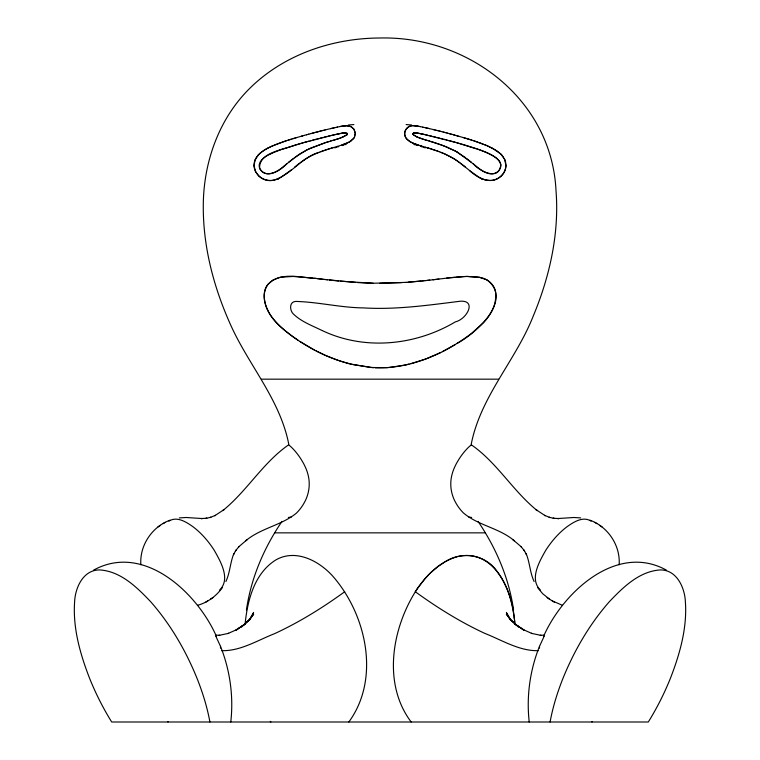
<?xml version="1.0" encoding="UTF-8"?>
<svg xmlns="http://www.w3.org/2000/svg" width="760" height="760" viewBox="0 0 760 760"><rect width="100%" height="100%" fill="white"/><g stroke="black" fill="none" stroke-linecap="round" stroke-linejoin="round"><path stroke-width="1.14" d="M505.922 165.604L504.744 159.581L501.03 154.223M220.476 648.109L220.505 646.323L216.325 637.327M495.719 297.036L495.738 295.269M505.913 165.822C505.714 173.935 498.104 180.49 490.171 180.509M495.691 297.502C495.206 306.974 490.171 315.514 483.835 322.297M543.675 637.327L539.495 646.323L539.524 648.109M619.134 564.803C620.587 545.604 607.99 526.699 589.922 520.182M514.938 624.425L514.862 623.162M230.774 722C233.7 696.464 230.042 670.178 220.505 646.323M246.42 610.128C250.971 578.179 263.891 547.989 281.979 521.408M550.088 722C552.833 706.981 557.394 692.332 563.046 678.158C574.322 650.427 589.579 624.131 609.415 601.635C623.058 587.29 639.207 571.339 660.088 569.943C676.609 569.563 684.712 587.433 685.378 601.635C687.268 627.922 679.877 653.875 670.472 678.158C664.364 693.376 656.944 708.063 648.308 722L111.691 722C103.056 708.063 95.636 693.376 89.528 678.158C80.123 653.875 72.732 627.922 74.622 601.635C75.287 587.433 83.391 569.563 99.912 569.943C120.793 571.339 136.942 587.29 150.584 601.635C170.42 624.131 185.677 650.427 196.954 678.158C202.607 692.332 207.166 706.981 209.912 722M289.151 445.255C296.039 450.727 305.244 463.534 307.923 474.297C310.536 483.683 309.139 493.962 304.418 502.445C302.271 506.397 299.554 510.036 296.352 513.19C281.476 525.388 260.613 528.181 245.717 540.778L246.933 539.799L238.498 547.019L239.077 546.45L235.429 550.962L235.961 550.135L233.462 554.629L233.89 553.536C230.128 562.542 230.09 572.65 225.891 581.514M471.276 444.001C480.671 396.292 515.688 360.553 533.149 316.293C549.67 276.745 559.408 233.614 556.006 190.608C551.598 99.237 468.036 35.862 380 38C332.604 38.152 284.212 54.425 250.059 88.055C219.089 118.379 203.661 161.814 203.291 204.687C202.834 247.779 214.453 290.272 232.57 329.127C250.895 367.697 280.288 401.023 288.724 444.001M591.983 722L592.154 721.487M258.106 155.135L255.056 160.056L254.077 165.604M254.97 160.284C250.515 171.266 262.267 182.846 273.286 180.262C290.899 175.237 301.397 157.244 319.305 152.266M534.109 581.514C529.91 572.65 529.872 562.542 526.11 553.536L526.538 554.629L524.039 550.135L524.571 550.962L520.923 546.45L521.503 547.019L513.067 539.799L514.283 540.778C499.32 527.886 477.859 525.521 463.153 512.696C460.056 509.532 457.416 505.913 455.335 501.999C450.803 493.611 449.521 483.512 452.077 474.297C454.774 463.514 463.942 450.756 470.849 445.255M255.018 160.17L256.3 157.548M539.495 646.323C529.957 670.178 526.3 696.464 529.226 722M347.766 125.742L351.452 126.853L354.226 129.608L355.319 133.361L354.426 137.294L355.3 133.029L353.761 128.915L350.436 126.35L345.828 125.723M543.571 636.348C562.751 592.753 616.312 542.45 666.358 570.114M346.978 134.425L347.187 133.618L346.892 134.539M250.752 617.889L253.583 612.598L249.688 619.419L253.669 614.175L248.33 620.692L241.585 626.857L250.61 618.697L243.39 625.195L235.932 630.163L244.131 624.711L236.512 629.764L237.272 629.385L227.895 633.564L228.665 633.336L218.614 635.464L219.754 635.389L215.403 635.056M544.027 636.652L544.388 635.987M354.264 137.579L350.94 141.018M354.074 137.911L353.637 138.538M256.433 157.339L259.692 153.53L264.632 149.91M219.649 590.017C230.85 579.072 220.618 561.63 214.348 550.458C208.639 541.5 201.6 533.283 193.116 526.841C186.475 522.091 176.88 515.897 168.948 521.142M417.601 588.259C392.255 626.382 381.834 683.107 411.169 722M417.895 587.832L424.745 579.015M267.634 284.781C263.758 289.75 263.606 296.562 264.993 302.461M353.485 138.728L349.068 142.13L340.641 145.426M267.776 284.591L272.726 280.174L279.462 277.428M348.83 722C380.171 679.145 366.776 616.379 334.276 577.904C320.653 561.64 296.229 548.074 275.709 560.015C254.201 573.515 247.389 600.714 245.062 624.425M222.395 587.594C216.372 596.011 207.594 602.585 197.562 605.302M425.068 578.645L428.383 575.035M483.597 322.553L471.703 333.25M258.305 154.916L261.62 151.943M501.457 175.75C506.141 171.342 507.309 163.78 504.079 158.213M429.058 574.341L430.426 572.983M431.11 572.327L438.206 566.323L444.847 561.934M501.182 176.006C491.378 185.459 477.574 178.182 469.452 170.458M170.078 520.182C152.009 526.699 139.412 545.604 140.866 564.803M286.083 164.35L299.526 154.061L309.976 148.371M286.843 163.723C281.067 170.097 266.57 179.835 259.91 168.891C256.614 161.909 264.86 156.493 270.247 154.109M288.553 162.336L289.541 161.528M285.599 164.749L284.107 165.946M290.548 170.458L291.07 170.031M294.719 167.057L296.286 165.794M290.035 161.13L293.522 158.375M290.026 170.876L280.449 177.631M283.613 166.345C277.134 172.225 264.993 178.609 259.625 168.255C258.723 152.456 282.986 150.005 294.87 145.132M296.808 165.376L299.497 163.276M288.857 444.676C262.941 462.555 247.142 490.969 222.794 510.596L224.01 509.627L214.748 515.745L215.422 515.318L210.045 517.56L210.871 517.256L205.808 518.406L206.825 518.234L201.039 518.567L202.331 518.558L186.152 517.494L179.341 517.911M471.238 333.602C443.802 354.35 410.058 368.913 375.183 367.812M294.376 157.719L306.698 149.939L324.947 142.785M300.257 162.697L304.266 159.857M262.019 151.648L266.285 148.941M344.717 591.736C322.63 607.753 299.364 622.221 274.569 633.669C257.564 640.3 240.198 651.329 221.568 650.655M304.437 159.743L305.491 159.059M350.787 141.123L349.885 141.683M457.026 343.434C475.788 333.564 513.456 299.924 487.017 279.974M157.947 526.927L160.464 525.35M163.153 523.64L165.186 522.357M210.444 599.184L212.905 597.635M205.713 602.177L207.708 600.922M306.071 158.697L306.945 158.166M264.803 149.805L267.606 148.228M455.154 344.594L442.453 351.652M93.641 570.114C143.688 542.45 197.248 592.753 216.429 636.348M307.534 157.814L309.918 156.493M471.637 517.427L468.834 517.133M349.695 141.787L347.026 143.108M445.597 561.517C462.108 550.8 485.697 554.771 496.935 571.197M538.431 650.655C519.593 651.292 502.046 640.139 484.861 633.403C460.275 622.012 437.209 607.62 415.283 591.736C425.229 576.45 438.957 561.944 456.988 556.823M266.637 148.751L270.17 146.956M279.908 177.916C273.381 181.754 264.375 181.421 258.818 176.006M310.232 156.332L311.457 155.705M267.938 148.057L271.444 146.366M270.645 153.909L272.659 152.969M440.658 352.545L425.552 359.062L410.761 363.688M312.075 155.401L314.583 154.232M270.617 146.746L273.79 145.34M291.166 517.133L288.363 517.427M273.068 152.779L280.497 149.805M271.966 146.129L285.665 140.97M310.669 148.057L327.123 142.111M342.865 137.047C353.048 131.138 343.121 137.702 336.233 139.393M315.21 153.957L318.62 152.541M342.694 137.114L340.565 137.959M346.636 143.269L341.848 145.036M274.702 144.96L276.07 144.409M276.535 144.229L277.913 143.697M319.219 152.304L323.199 150.832M278.378 143.516L281.675 142.32M320.682 151.743L329.802 148.675M280.915 149.654L303.411 142.671M340.204 138.092L337.687 138.947M282.568 142.016L286.482 140.704M324.083 150.527L326.363 149.768M286.311 140.761L288.192 140.154M327.227 149.482L328.852 148.969M288.106 140.182L289.132 139.859M288.923 139.925L292.904 138.691M337.326 139.061L332.899 140.391M334.742 147.868L336.452 147.335M289.731 139.669L291.365 139.166M325.669 142.557L333.688 140.163M329.659 148.713L330.467 148.466M340.081 145.597L337.145 146.48M346.17 144.428L345.448 144.656M330.363 148.494L332.091 147.972M327.854 141.892L329.308 141.455M335.873 139.507L334.409 139.945M330.923 148.323L331.493 148.152M292.666 138.766L294.804 138.13M337.582 146.993L338.713 146.651M293.312 138.577L293.959 138.377M332.053 147.991L333.184 147.649M332.909 147.734L333.754 147.478M343.9 145.122L342.427 145.549M294.604 138.187L295.906 137.807M330.401 141.132L331.132 140.913M333.726 147.487L337.383 146.405M295.745 137.845L296.695 137.57M295.726 144.884L297.426 144.381M296.552 137.607L300.533 136.468M298.281 144.134L300.846 143.402M300.485 136.477L301.72 136.125M301.435 136.211L302.898 135.793M302.385 135.935L304.294 135.404M301.701 143.155L332.443 135.204M304.085 135.46L306.669 134.748M304.266 142.434L306.831 141.721M306.451 134.805L308.816 134.159M307.686 141.483L308.969 141.132M308.579 134.225L311.344 133.475M310.26 140.78L311.125 140.552M310.954 133.579L314.412 132.658M312.369 133.2L313.32 132.943M312.417 140.201L313.719 139.859M314.032 132.753L315.656 132.325M314.849 139.555L316.54 139.118M315.381 132.401L316.901 132.002M316.73 132.05L318.763 131.527M317.519 131.841L319.856 131.243M317.67 138.823L319.238 138.415M319.418 131.357L320.957 130.967M320.235 138.159L321.233 137.911M320.767 131.014L322.059 130.691M321.898 130.73L323.152 130.416M322.24 137.655L323.238 137.408M323.019 130.445L324.254 130.141M324.235 137.161L325.242 136.914M324.149 130.169L325.356 129.875M325.28 129.893L332.196 128.25M326.24 136.667L327.247 136.43M328.244 136.182L329.251 135.945M409.041 364.116L405.612 364.914M457.815 556.605C492.024 548.283 511.233 587.461 513.969 615.761M330.591 128.62L331.398 128.43M330.258 135.707L331.255 135.48M331.959 128.298L333.07 128.05M332.262 135.242L336.034 134.397M332.994 128.07L335.388 127.528M333.269 135.014L334.523 134.729M333.792 127.88L334.59 127.709M335.027 134.625L337.554 134.073M335.274 127.556L336.385 127.309M336.556 127.271L337.488 127.072M336.537 134.292L338.817 133.817M337.298 127.11L339.986 126.559M340.822 126.407L345.477 125.514M404.757 365.094L388.635 367.565M337.801 134.026L341.867 133.237M339.065 133.76L339.824 133.608M339.891 126.578L340.879 126.398M340.138 126.53L340.632 126.435M340.081 133.56L340.993 133.389M280.307 277.238L293.037 276.459L312.873 278.065M341.097 126.35L342.779 126.065M341.164 133.361L344.147 132.924M348.394 124.973L353.875 124.573M341.962 133.228C343.729 131.86 351.224 134.225 344.242 132.924M343.615 125.941L345.686 125.732M343.795 125.922L344.793 125.799M414.58 125.742C408.652 124.441 402.809 130.663 405.175 136.382C407.474 142.016 414.323 143.593 419.453 145.454M437.219 279.262L447.783 278.008M411.986 125.761C406.59 125.97 402.904 132.401 405.507 137.151M435.109 279.519L438.872 279.072M432.991 279.765L436.591 279.338M434.283 279.613L427.243 280.411M446.576 278.141L449.967 277.761M448.637 277.903L467.067 276.412L479.731 277.362M429.808 280.126L424.878 280.668M450.67 277.675L454.717 277.248M422.512 280.915L425.543 280.601M423.396 280.829L406.068 282.359M421.249 281.048L408.243 282.197M455.724 277.153L463.609 276.535M277.637 179.303L278.274 179.246M345.078 125.77L347.472 125.714M544.597 635.056L540.246 635.389L541.386 635.464L531.335 633.336L532.105 633.564L522.728 629.385L523.488 629.764L515.869 624.711L524.067 630.163L516.61 625.195L509.39 618.697L518.415 626.857L511.67 620.692L506.331 614.175L510.311 619.419L506.417 612.598L509.247 617.889M387.799 367.64L370.776 367.498L350.569 364.03M406.125 124.573L411.606 124.973M406.21 282.349L379.734 283.299M401.565 282.644L372.733 283.224L340.356 281.209M412.528 125.714L417.231 126.065M464.578 276.488L465.538 276.45M466.498 276.422L479.037 277.219L486.637 279.775M490 180.509L484.737 179.816L479.845 177.783M261.449 379.173L498.55 379.173M274.692 532.855L485.308 532.855M373.131 283.233L357.76 282.606M355.632 282.473L322.791 279.262M373.502 367.707L353.144 364.638M580.659 517.911L573.847 517.494L557.669 518.558L558.961 518.567L553.175 518.234L554.192 518.406L549.128 517.256L549.955 517.56L544.578 515.318L545.253 515.745L535.99 509.627L537.206 510.596C512.857 490.969 497.059 462.555 471.143 444.676L471.152 444.714M481.726 179.246L482.362 179.303M338.675 281.048L329.46 280.05M415.207 125.799L416.204 125.922L414.523 125.514M326.458 279.709L327.512 279.832M313.909 278.179L322.24 279.195M316.293 278.474C300.589 277.666 280.944 271.472 268.299 283.974C260.319 294.101 265.249 308.446 272.308 317.747C277.428 324.434 283.908 329.945 290.615 334.989M324.339 279.452L325.394 279.585M320.606 278.996L323.285 279.328M317.015 278.559L320.14 278.939M417.221 133.095L413.725 132.952L417.952 133.209M417.344 133.114L418.836 133.361M417.221 126.065L420.365 126.635M417.459 126.103L418.399 126.264M418.133 133.237L422.446 134.073M419.007 133.389L420.935 133.76M418.874 126.35L419.368 126.435M420.014 126.559L422.512 127.072M421.183 133.817L423.462 134.292M422.702 134.13L424.716 134.567M422.702 127.11L423.443 127.271M423.615 127.309L424.726 127.556M423.709 134.349L455.306 142.31M424.612 127.528L429.409 128.62M425.41 127.709L427.006 128.07M425.22 134.672L427.737 135.242M427.804 128.25L428.602 128.43M480.159 277.457C488.566 278.863 496.042 285.922 495.729 294.842M429.144 128.554L435.851 130.169M428.744 135.48L429.742 135.707M430.749 135.945L431.756 136.182M352.288 364.439C330.106 359.242 309.367 348.783 291.07 335.341M432.753 136.43L433.76 136.667M433.589 129.618L434.72 129.893M434.758 136.914L435.765 137.161M435.746 130.141L436.981 130.445M436.848 130.416L438.102 130.73M436.762 137.408L437.76 137.655M437.94 130.691L439.233 131.014M439.042 130.967L443.27 132.05M438.767 137.911L439.764 138.159M440.144 131.243L441.237 131.527M440.762 138.415L442.89 138.966M349.704 363.812L339.312 360.772M443.099 132.002L446.205 132.82M444.344 132.325L444.961 132.487M444.02 139.261L445.151 139.555M445.968 132.753L447.63 133.2M446.281 139.859L447.146 140.087M447.308 133.114L448.656 133.475M448.571 133.446L449.996 133.836M448.447 140.429L449.74 140.78M449.521 133.703L451.183 134.159M450.946 134.093L452.371 134.482M450.594 141.018L459.154 143.402M451.905 134.349L453.549 134.805M453.33 134.748L454.736 135.137M454.28 135.005L455.914 135.46M455.705 135.404L458.28 136.125M456.655 135.669L459.515 136.477M456.589 142.671L479.085 149.654M459.467 136.468L463.448 137.607M460.009 143.64L460.864 143.887M461.719 144.134L464.274 144.884M463.305 137.57L464.255 137.845M562.438 605.302L552.292 600.922M464.094 137.807L466.146 138.405M426.312 140.163L439.394 144.21M428.868 140.913L429.96 141.236M423.016 146.528L425.685 147.316M417.572 145.549L416.1 145.122M464.74 137.997L465.395 138.187M427.101 140.391L422.674 139.061M423.263 146.604L421.676 146.129M425.467 147.25L427.091 147.734M465.13 145.132L476.149 148.618M425.59 139.945L424.498 139.621M426.816 147.649L428.716 148.219M466.041 138.377L467.096 138.691M430.692 141.455L432.145 141.892M427.376 147.82L427.947 147.991M421.154 145.977L421.8 146.167M421.287 146.651L422.417 146.993M466.688 138.577L471.077 139.925M420.897 145.901L421.391 146.043M415.074 144.809L413.829 144.428M467.333 138.766L467.989 138.966M420.983 145.92L419.767 145.549M428.507 148.152L430.34 148.713M424.127 139.507L416.736 136.866L413.25 134.7L417.135 137.047M429.077 148.323L429.637 148.494M468.635 139.166L470.269 139.669M432.877 142.111L446.528 146.87L456.827 151.829M420.384 145.739L419.358 145.426M423.548 147.335L425.258 147.868M430.198 148.675L439.318 151.743M431.148 148.969L435.993 150.556M470.867 139.859L471.894 140.182M471.808 140.154L473.689 140.761M422.313 138.947L419.795 138.092M418.551 145.169L413.364 143.269M473.518 140.704L486.666 145.54M474.335 140.97L477.527 142.044M338.438 360.477L326.087 355.67M476.985 148.912C483.607 151.164 509.323 159.495 498.009 171.523C489.962 177.945 480.586 169.86 474.401 164.749M440.116 144.457L441.55 144.96M436.8 150.832L438.397 151.401M478.373 142.339L480.69 143.174M479.503 149.805L484.481 151.734M442.263 145.226L455.753 151.221L465.623 157.719M419.434 137.959L417.306 137.114M481.156 143.345L482.087 143.697M439.195 151.696L444.79 153.957M482.543 143.868L483.464 144.229M440.695 152.266L444.106 153.662M484.386 144.59L485.298 144.96M485.801 145.169L489.383 146.746M484.889 151.905L486.932 152.779M322.667 330.78C365.028 350.731 415.653 345.467 455.373 321.86C467.59 319.048 478.087 297.996 457.349 301.596C426.236 305.482 394.953 309.823 363.508 307.904C340.746 307.667 318.392 302.014 295.726 301.416C289.066 301.701 289.617 310.403 293.303 313.937C301.33 321.765 312.322 325.688 322.221 330.591M487.131 145.73L495.197 149.805M444.714 153.919L453.976 158.726M412.974 143.108L410.305 141.787M445.417 154.232L451.582 157.31M325.204 355.281L316.236 350.977M487.34 152.969L489.354 153.909M489.829 146.956L492.062 148.057M489.753 154.109C494.237 156.465 499.529 159.191 500.773 164.549C499.595 181.393 479.503 171.314 473.157 163.723M492.394 148.228L500.716 153.919M314.422 350.037L299.829 341.44M479.588 177.65L469.974 170.876M456.988 151.915L473.917 164.35M452.143 157.624L453.055 158.166M410.115 141.683L406.495 138.709M495.368 149.91L495.928 150.252M453.644 158.517L455.563 159.743M540.35 590.017C529.15 579.072 539.381 561.63 545.651 550.458C551.361 541.5 558.4 533.283 566.884 526.841C573.524 522.091 583.119 515.897 591.052 521.142M454.157 158.84L456.038 160.056M599.535 525.35L602.053 526.927M594.814 522.357L596.847 523.64M537.605 587.594L542.678 593.702L549.556 599.184M547.096 597.635L554.287 602.177M496.328 150.508L497.201 151.088M455.734 159.857L459.743 162.697M297.996 340.214L292.923 336.69M456.845 160.607L463.809 165.87M497.581 151.354L501.695 154.916M292.457 336.357C280.981 327.816 268.574 317.537 265.116 302.983M460.503 163.276L463.191 165.376M466.478 158.375L469.965 161.13M463.714 165.794L469.556 170.544M464.236 166.212L465.281 167.057M470.459 161.528L471.447 162.336M258.542 175.75L255.474 171.437L254.087 165.822M501.933 155.182L503.538 157.301M270.303 721.316L270.892 722M413.117 134.548L412.794 133.836L413.041 134.453M497.467 571.871C508.687 586.91 513.19 605.862 514.957 624.236M406.362 138.538L405.83 137.75M478.059 521.408C496.09 548.017 509.038 578.179 513.579 610.128M215.612 635.987L215.973 636.652M167.846 721.487L168.017 722M514.111 616.806L514.396 618.915M514.52 619.97L514.758 622.098M412.784 133.76L413.677 132.962L412.794 133.713"/></g></svg>
